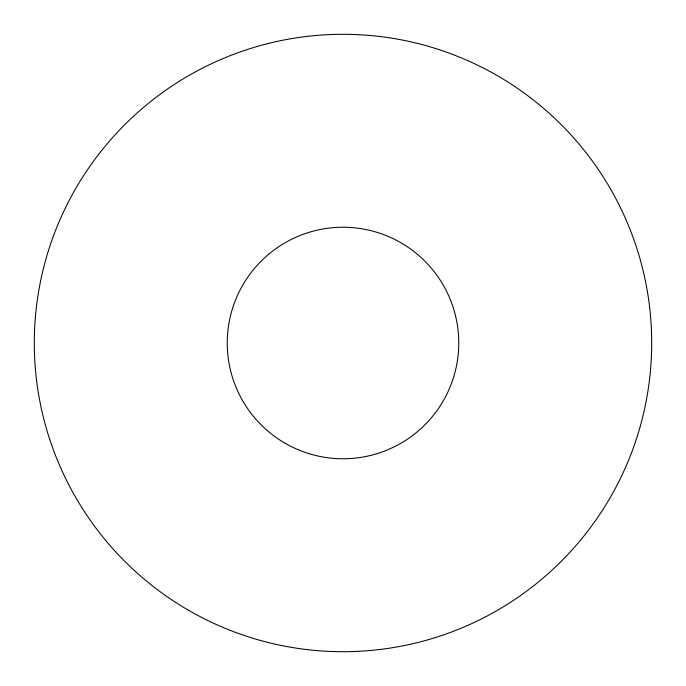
<?xml version="1.0" encoding="UTF-8"?>
<svg xmlns="http://www.w3.org/2000/svg" width="686" height="686" viewBox="0 0 686 686"><rect width="100%" height="100%" fill="white"/><g stroke="black" fill="none" stroke-linecap="round" stroke-linejoin="round"><path stroke-width="1.03" d="M188.65 610.343A308.7 308.7 0 0 0 651.7 343A308.7 308.7 0 0 0 188.65 75.657A308.7 308.7 0 0 0 188.65 610.343M285.119 443.25A115.763 115.763 0 0 0 458.763 343A115.763 115.763 0 0 0 285.119 242.75A115.763 115.763 0 0 0 285.119 443.25"/></g></svg>
